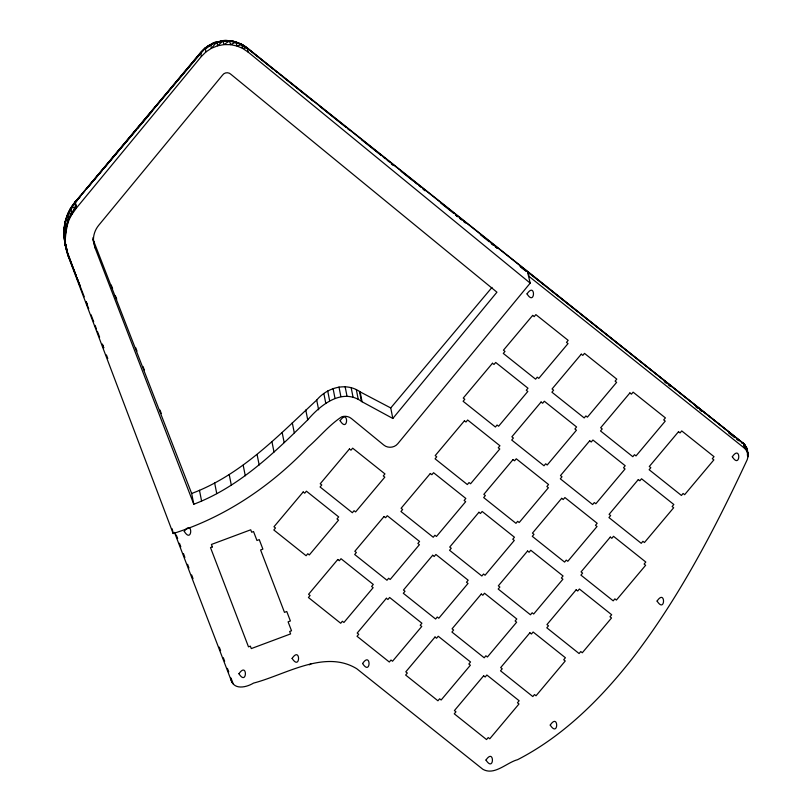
<?xml version="1.0" encoding="UTF-8"?>
<svg xmlns="http://www.w3.org/2000/svg" width="812" height="812" viewBox="0 0 812 812"><rect width="100%" height="100%" fill="white"/><g stroke="black" fill="none" stroke-linecap="round" stroke-linejoin="round"><path stroke-width="1.22" d="M527.475 271.624L530.195 283.124L397.789 443.707C394.449 447.838 387.852 448.478 383.792 445.057L351.383 418.515C348.724 416.333 344.948 415.714 341.71 416.83C329.164 425.052 319.42 437.232 308.134 447.077C270.772 486.215 225.015 517.234 173.169 533.535L68.431 256.805C63.184 242.656 63.58 226.233 71.426 213.089C72.725 212.835 76.095 203.294 76.501 207.923L68.269 219.514L65.295 221.422C60.443 240.098 69.436 258.602 76.084 275.532M174.468 532.388L231.42 681.004C235.054 690.271 247.081 687.053 253.496 683.105C285.276 674.934 324.617 649.062 356.732 668.712L482.835 769.268C494.467 775.957 506.678 762.529 517.609 759.687C562.949 736.301 599.865 699.65 631.208 659.953C678.659 598.748 714.58 529.627 747.213 459.683C749.273 453.918 747.385 446.549 742.544 442.682L247.021 47.766C233.409 36.631 211.79 38.935 200.696 52.506L75.313 201.762C62.656 216.154 61.59 236.931 67.853 254.349L84.255 296.816M64.716 227.857L64.057 235.419L64.909 243.011L66.98 249.964C60.474 235.196 68.533 220.093 75.496 207.172L75.313 201.762L80.621 195.956L70.421 208.745L66.838 216.439L65.295 221.422L66.198 229.583L64.909 243.011L64.189 228.192L65.417 221.067L66.99 217.393M64.879 226.68L65.346 222.153M93.786 243.448C92.578 236.982 94.598 230.232 98.78 225.208L222.447 75.211C224.356 72.278 228.578 71.882 231.014 74.389L496.934 292.188L392.825 418.464L362.071 401.767C342.451 387.253 320.476 404.883 307.728 419.865C274.04 453.116 238.829 487.088 193.794 504.242L95.024 247.833L92.933 239.124L191.662 493.483L193.794 504.242M530.195 283.124L248.025 51.998L242.514 48.334L237.013 46.03L230.547 44.66C229.908 35.413 215.231 43.706 210.633 44.721L211.353 48.334L205.943 51.917L201.346 56.495L76.501 207.923L75.496 207.172L70.948 208.004L66.838 216.439L65.934 220.813M80.601 195.946L70.877 208.654L67.721 214.185L67.335 216.246L68.198 216.215M205.943 51.917L205.274 48.02L206.136 48.487C208.664 46.751 214.246 40.854 216.926 42.803L221.737 41.168M201.346 56.495L200.696 52.506L205.274 48.02L75.242 202.046L70.948 208.004L67.609 214.51L65.295 221.422M64.899 240.413L64.189 228.192M65.813 247.538C61.996 235.998 69.954 225.482 67.721 214.185M69.781 211.881L70.877 208.654L72.461 206.755M229.4 40.732L226.548 40.813L233.937 41.463L241.844 44.528L247.234 48.009L248.025 51.998M75.313 201.762L70.948 208.004L71.892 214.541M82.205 194.007L84.722 191.114M200.696 52.506L86.265 189.155L201.092 52.496M392.825 418.464L390.745 407.949L491.991 287.418M86.356 189.176L97.816 175.636M99.45 173.697L101.906 170.794M103.55 168.855L119.1 150.474M120.734 148.535L136.294 130.153M137.928 128.225L151.844 111.772M222.924 40.986L226.629 40.6L216.631 42.254L211.353 48.334L217.454 45.837L223.939 44.599L230.547 44.66L235.856 42.133L237.013 46.03L241.844 44.528L247.234 48.009L242.514 48.334L241.844 44.528L231.481 41.3M64.067 228.588L66.107 226.304M65.559 242.047L65.041 242.565L66.98 249.964M200.615 52.78C203.518 50.831 207.801 43.929 211.252 45.127M191.662 493.483C241.509 474.827 278.536 435.405 316.71 400.083C326.982 387.598 346.237 381.944 360.112 391.861L390.745 407.949M235.856 42.133L229.502 40.935L223.006 40.976L217.454 45.837C218.266 36.662 208.268 47.258 205.578 48.091M231.4 41.605L233.937 41.463L231.593 41.199M64.97 233.318L63.935 235.835L64.564 237.632M205.223 48.273L210.856 44.63M229.502 40.935L223.939 44.599L222.945 40.773M309.27 664.815L311.341 663.577M741.468 443.047L742.544 442.682L746.492 447.585L748.065 454.771L747.476 453.106M64.666 224.609L65.193 224.315M214.53 43.391L216.713 42.224M236.952 43.137L240.849 43.889L245.6 47.177M67.609 214.51L71.426 213.089M216.631 42.254L223.006 40.976M273.299 69.213L247.021 47.766M233.714 41.656L240.494 44.041L245.539 47.208M746.228 447.26L747.679 452.842L745.284 445.504L743.548 443.646L246.554 47.837M743.396 443.545L579.829 313.483M743.589 444.113L745.04 445.22M240.494 44.041L243.174 46.142M546.171 286.707L527.364 271.746L528.044 271.918L529.008 276.385L744.492 448.204L746.908 451.046L746.492 447.585L747.182 452.274M548.151 288.28L577.85 311.909M391.343 163.994L393.323 165.567M423.011 189.196L424.991 190.769M455.674 215.18L457.653 216.753M459.633 218.326L461.612 219.9M463.591 221.473L465.57 223.056M491.301 243.529L493.28 245.102M495.259 246.675L497.238 248.249M520.999 267.148L525.943 271.086L519.995 266.336M664.246 381.62L666.236 383.193M668.215 384.766L670.194 386.339M695.935 406.822L697.914 408.395M699.893 409.969L701.872 411.542M728.597 432.806L734.545 437.526M736.525 439.109L738.504 440.683M743.548 443.646L745.812 449.483L745.284 445.504L742.544 442.682M275.288 70.796L277.268 72.38M279.247 73.963L281.226 75.546M283.205 77.13L305.007 94.547M306.987 96.131L308.966 97.714M310.955 99.297L312.935 100.881M319.867 106.423L345.628 127.007M347.607 128.59L349.586 130.174M361.482 139.674L381.295 155.498M383.274 157.081L385.253 158.665M387.243 160.248L389.222 161.832M401.108 171.332L412.993 180.832M414.983 182.416L416.962 183.999M418.941 185.583L420.92 187.166M440.743 203L453.624 213.292M455.603 214.875L457.582 216.459M459.562 218.042L461.541 219.626M480.369 234.668L489.291 241.793M491.27 243.377L493.249 244.96M495.229 246.543L497.208 248.127M75.952 206.613L76.501 207.923L75.729 206.887L75.242 202.046L76.105 206.431M747.273 454.791L748.045 456.709L747.405 453.38M66.31 245.721L65.041 242.565L66.066 246.026M111.214 285.022L112.594 288.565M115.355 295.639L116.735 299.171M135.594 347.536L136.974 351.078M142.953 366.415L144.333 369.957M159.974 410.06L161.355 413.602M76.054 275.583L67.416 252.156M76.967 277.937L80.155 286.2L76.998 277.907M87.452 305.068L86.082 301.536L87.422 305.129M176.285 535.006L177.645 538.549M179.452 543.269L180.812 546.811M183.512 553.682L184.882 557.428M187.582 564.299L188.952 568.045M191.652 574.916L193.023 578.672M219.25 647.113L220.6 650.656M223.32 657.73L224.67 661.272M227.39 668.357L228.74 671.889M102.383 344.197L103.743 347.749M86.001 301.678L88.721 308.773M90.995 314.691L93.715 321.796M95.075 325.348L96.435 328.89M97.349 331.255L99.612 337.173M102.332 344.278L103.692 347.83M106.423 354.925L107.783 358.478M232.384 681.542L233.095 683.795M231.176 678.944L232.11 682.435L231.511 679.228M743.63 443.819L744.492 448.204M360.112 391.861L362.071 401.767M359.493 391.425L361.452 401.311M356.316 389.638L358.265 399.453M351.17 387.7L353.098 397.433M345.141 386.725L347.059 396.398M338.98 386.989L340.878 396.611M333.052 388.461L334.95 398.063M327.713 390.968L329.621 400.59M323.897 393.749L325.805 403.391M316.71 400.083L318.639 409.816M305.779 410.009L307.728 419.865M292.29 422.778L294.279 432.806M282.15 432.42L284.159 442.57M271.969 441.799L274.009 452.081M257.11 454.568L259.17 465.002M243.184 465.205L245.275 475.761M229.207 474.523L231.318 485.17M214.632 482.876L216.753 493.594M199.468 490.286L201.589 501.034M230.77 677.705L231.42 681.004M172.235 528.835L173.169 533.535M93.004 237.622L93.421 239.733M93.715 241.215L95.024 247.833M68.431 256.805L65.65 245.671M75.242 202.046L75.902 206.684M184.253 531.383C192.535 544.578 193.144 518.533 184.253 531.383M238.941 673.727C247.224 686.911 247.833 660.877 238.941 673.727M292.107 658.4C300.552 671.595 300.816 645.51 292.107 658.4M340.106 420.697C348.399 433.933 349.018 407.786 340.106 420.697M362.599 663.516C371.043 676.711 371.307 650.635 362.599 663.516M485.972 760.052C494.427 773.247 494.691 747.162 485.972 760.052M527.018 293.883C535.301 307.068 535.91 281.033 527.018 293.883M550.231 725.075C558.676 738.27 558.94 712.185 550.231 725.075M657.081 601.063C665.525 614.258 665.789 588.172 657.081 601.063M732.312 456.75C740.585 469.935 741.204 443.9 732.312 456.75M303.191 491.97L273.969 526.755L275.501 527.973L273.817 529.982L306.104 555.723L307.789 553.723L309.311 554.941L338.533 520.147L337 518.929L338.695 516.919L306.408 491.179L304.723 493.188L303.191 491.97M349.454 448.965L320.232 483.749L321.765 484.977L320.08 486.977L352.367 512.717L354.052 510.718L355.585 511.936L384.807 477.151L383.274 475.923L384.959 473.914L352.672 448.173L350.987 450.183L349.454 448.965M492.468 363.258L463.256 398.053L464.779 399.271L463.104 401.27L495.391 427.01L497.066 425.011L498.598 426.229L527.82 391.445L526.288 390.227L527.983 388.217L495.696 362.467L494 364.476L492.468 363.258M532.662 315.411L503.44 350.195L504.973 351.423L503.288 353.423L535.575 379.163L537.26 377.164L538.792 378.382L568.014 343.598L566.482 342.37L568.167 340.36L535.879 314.62L534.194 316.629L532.662 315.411M337.792 559.498L308.57 594.293L310.093 595.511L308.418 597.51L340.705 623.261L342.38 621.251L343.912 622.479L373.134 587.685L371.602 586.467L373.297 584.457L341.01 558.717L339.314 560.727L337.792 559.498M384.056 516.503L354.834 551.287L356.366 552.505L354.682 554.515L386.969 580.255L388.654 578.256L390.176 579.474L419.398 544.679L417.875 543.461L419.56 541.452L387.273 515.711L385.588 517.721L384.056 516.503M464.434 420.799L435.212 455.593L436.744 456.811L435.07 458.81L467.347 484.551L469.031 482.551L470.564 483.769L499.786 448.985L498.253 447.767L499.938 445.758L467.661 420.007L465.966 422.017L464.434 420.799M430.319 473.497L401.098 508.282L402.63 509.51L400.955 511.509L433.232 537.25L434.917 535.25L436.45 536.468L465.672 501.684L464.139 500.456L465.824 498.446L433.547 472.706L431.852 474.715L430.319 473.497M541.086 402.021L511.864 436.815L513.397 438.033L511.722 440.033L543.999 465.783L545.684 463.774L547.217 465.002L576.439 430.208L574.906 428.99L576.591 426.98L544.314 401.24L542.619 403.249L541.086 402.021M581.28 354.174L552.058 388.968L553.591 390.186L551.906 392.186L584.193 417.926L585.878 415.927L587.411 417.145L616.623 382.361L615.1 381.143L616.785 379.133L584.498 353.382L582.813 355.392L581.28 354.174M386.4 598.271L357.189 633.055L358.711 634.273L357.036 636.283L389.313 662.024L390.998 660.024L392.531 661.242L421.753 626.458L420.22 625.23L421.905 623.22L389.628 597.48L387.933 599.489L386.4 598.271M432.674 555.266L403.452 590.05L404.985 591.278L403.3 593.278L435.587 619.018L437.262 617.018L438.795 618.236L468.016 583.452L466.484 582.234L468.179 580.215L435.892 554.474L434.207 556.484L432.674 555.266M513.052 459.572L483.83 494.356L485.363 495.574L483.678 497.573L515.965 523.324L517.65 521.314L519.183 522.542L548.394 487.748L546.872 486.53L548.557 484.52L516.27 458.78L514.585 460.79L513.052 459.572M478.938 512.26L449.716 547.055L451.249 548.273L449.564 550.272L481.851 576.012L483.536 574.013L485.068 575.231L514.29 540.447L512.758 539.229L514.443 537.219L482.155 511.469L480.471 513.478L478.938 512.26M589.705 440.794L560.483 475.578L562.016 476.796L560.331 478.806L592.618 504.546L594.303 502.547L595.835 503.765L625.047 468.981L623.525 467.753L625.21 465.743L592.922 440.002L591.237 442.012L589.705 440.794M629.899 392.947L600.677 427.731L602.21 428.949L600.525 430.949L632.812 456.699L634.497 454.69L636.019 455.918L665.241 421.123L663.708 419.905L665.404 417.896L633.116 392.155L631.431 394.165L629.899 392.947M435.019 637.034L405.797 671.828L407.33 673.046L405.645 675.046L437.932 700.786L439.617 698.787L441.149 700.005L470.371 665.221L468.839 664.003L470.524 661.983L438.236 636.243L436.551 638.252L435.019 637.034M481.293 594.029L452.071 628.823L453.603 630.041L451.919 632.04L484.206 657.791L485.88 655.781L487.413 656.999L516.635 622.215L515.102 620.997L516.797 618.988L484.51 593.237L482.815 595.257L481.293 594.029M561.671 498.335L532.449 533.119L533.981 534.337L532.296 536.346L564.584 562.087L566.268 560.087L567.791 561.305L597.013 526.521L595.48 525.293L597.175 523.283L564.888 497.543L563.203 499.553L561.671 498.335M527.556 551.023L498.335 585.817L499.867 587.035L498.182 589.035L530.469 614.785L532.154 612.776L533.687 614.004L562.899 579.21L561.376 577.992L563.061 575.982L530.774 550.242L529.089 552.251L527.556 551.023M638.323 479.557L609.101 514.341L610.634 515.569L608.949 517.569L641.236 543.309L642.921 541.31L644.444 542.528L673.666 507.744L672.143 506.526L673.828 504.506L641.541 478.765L639.856 480.775L638.323 479.557M678.517 431.71L649.295 466.494L650.828 467.712L649.143 469.722L681.43 495.462L683.105 493.463L684.638 494.681L713.86 459.897L712.327 458.668L714.022 456.659L681.735 430.918L680.04 432.928L678.517 431.71M483.637 675.797L454.415 710.591L455.948 711.809L454.263 713.809L486.55 739.559L488.235 737.55L489.768 738.778L518.98 703.984L517.457 702.766L519.142 700.756L486.855 675.005L485.17 677.025L483.637 675.797M529.901 632.802L500.689 667.586L502.212 668.804L500.537 670.813L532.814 696.554L534.499 694.554L536.032 695.772L565.253 660.978L563.721 659.76L565.406 657.75L533.129 632.01L531.434 634.02L529.901 632.802M610.289 537.097L581.067 571.892L582.6 573.11L580.915 575.109L613.202 600.85L614.877 598.85L616.409 600.068L645.631 565.284L644.099 564.066L645.794 562.046L613.507 536.306L611.822 538.315L610.289 537.097M576.175 589.796L546.953 624.58L548.486 625.798L546.801 627.808L579.088 653.548L580.773 651.549L582.295 652.767L611.517 617.983L609.985 616.755L611.68 614.745L579.392 589.004L577.708 591.014L576.175 589.796M212.368 546.902L210.501 547.603L248.492 646.839L250.35 646.149L251.294 648.585L290.594 633.918L289.661 631.472L291.518 630.782L288.098 621.84L290.392 620.977L286.768 611.507L284.474 612.36L260.591 549.968L262.885 549.115L259.261 539.635L256.957 540.487L253.527 531.545L251.669 532.236L250.735 529.789L211.424 544.456L212.368 546.902"/></g></svg>
